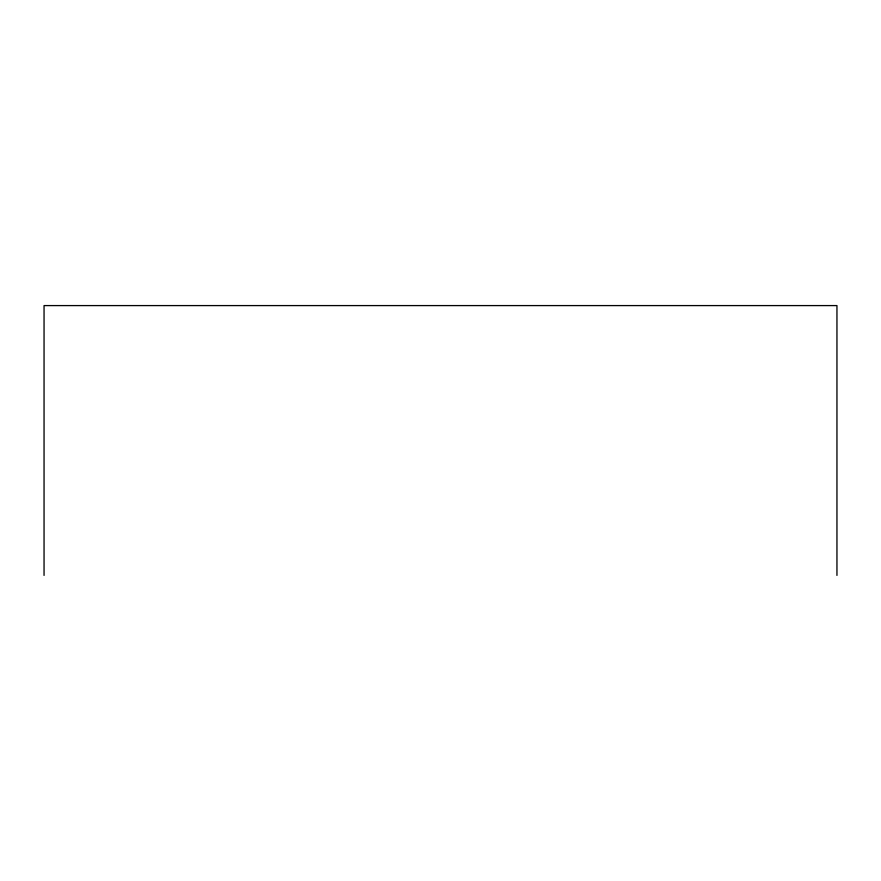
<?xml version="1.0" encoding="UTF-8"?>
<svg xmlns="http://www.w3.org/2000/svg" width="881" height="881" viewBox="0 0 881 881"><rect width="100%" height="100%" fill="white"/><g stroke="black" fill="none" stroke-linecap="round" stroke-linejoin="round"><path stroke-width="1.32" d="M836.95 575.414L836.95 305.586L44.05 305.586L44.05 575.414"/></g></svg>
